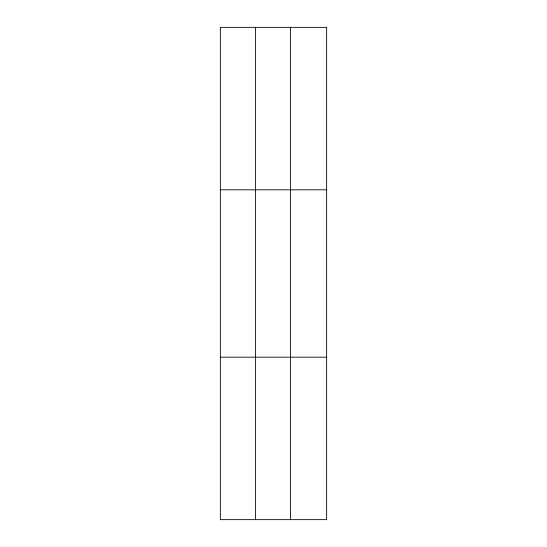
<?xml version="1.0" encoding="UTF-8"?>
<svg xmlns="http://www.w3.org/2000/svg" width="547" height="547" viewBox="0 0 547 547"><rect width="100%" height="100%" fill="white"/><g stroke="black" fill="none" stroke-linecap="round" stroke-linejoin="round"><path stroke-width="0.82" d="M255.435 27.35L255.435 519.65M290.505 27.35L290.505 519.65M220.359 189.809L326.641 189.809M220.359 357.191L326.641 357.191M326.641 27.35L326.641 519.65L220.359 519.65L220.359 27.35L326.641 27.35"/></g></svg>
